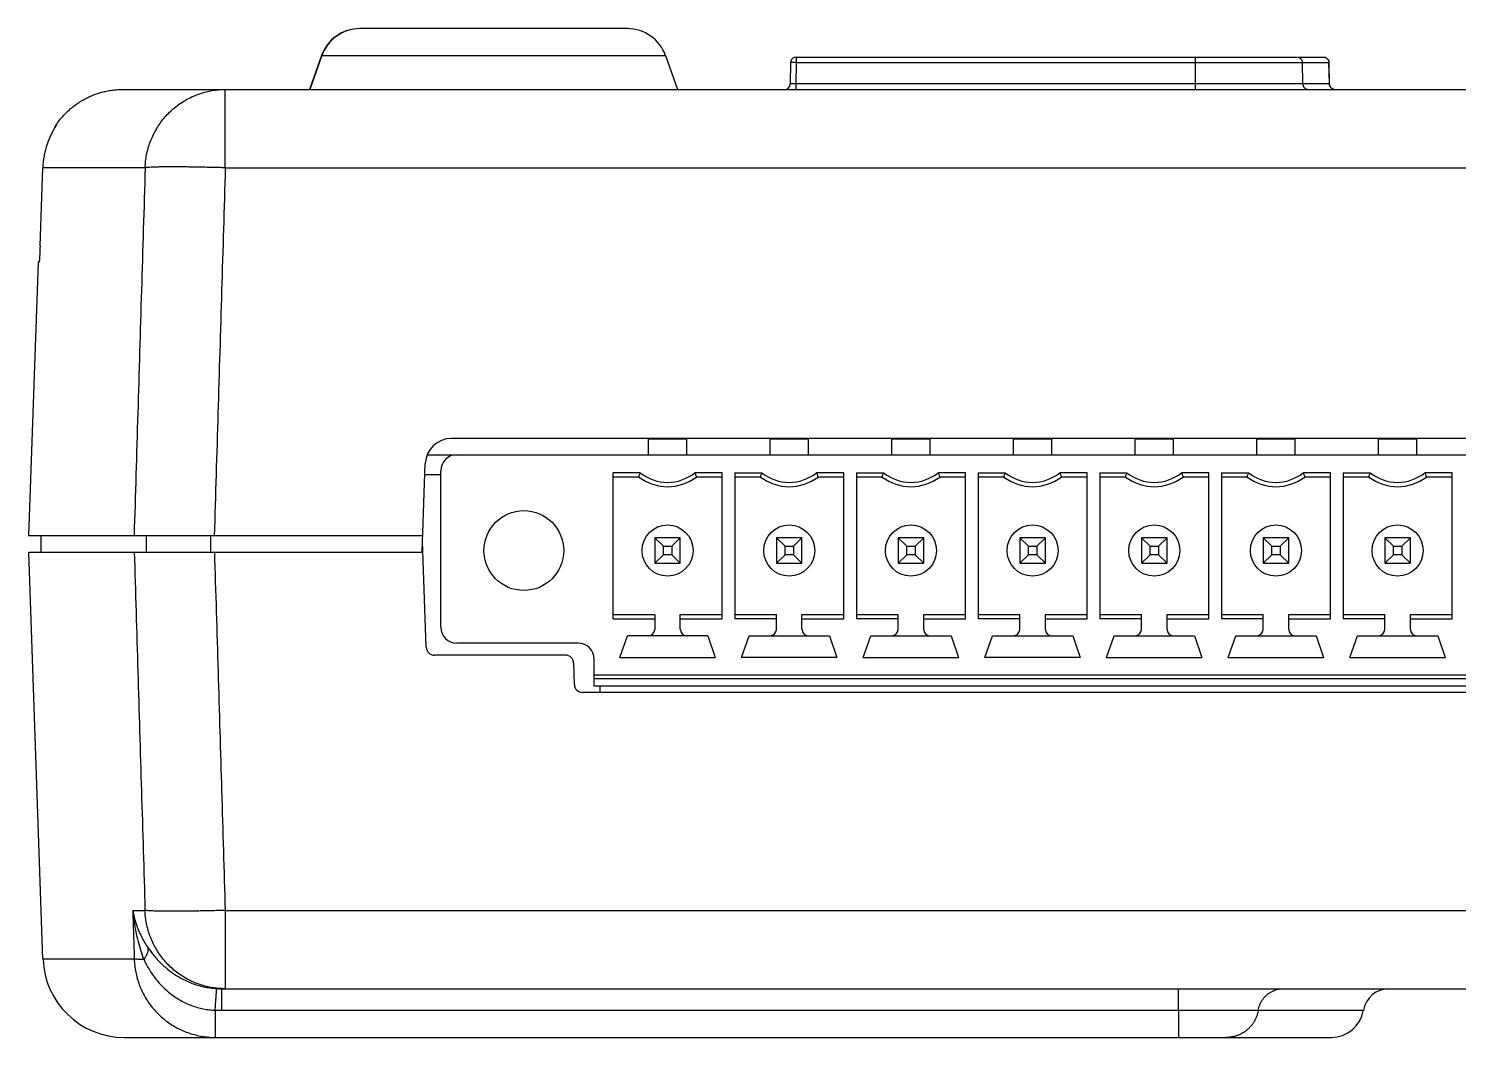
# Model space of a CAD drawing. Header units: inches. Extents: x 0 to 34, y 0 to 22.
# Drawn here: x 14.087 to 15.85, y 16.851 to 18.094 of the extents above; entities that cross this region are included whole.
import ezdxf

# ---------------------------------------------------------------- set-up
doc = ezdxf.new("R2010")
doc.units = ezdxf.units.IN
doc.header["$LTSCALE"] = 1.87
doc.header["$MEASUREMENT"] = 0
doc.layers.get('0').update_dxf_attribs({"linetype": 'CONTINUOUS'})

msp = doc.modelspace()

# ---------------------------------------------------------------- linework, layer by layer
at = {"color": 7, "linetype": 'CONTINUOUS'}
for p, q in [((14.8256, 18.0935), (14.4956, 18.0935)), ((14.4485, 18.0603), (14.4336, 18.0185)), ((14.449, 18.0603), (14.434, 18.0185)), ((14.4485, 18.0603), (14.8727, 18.0603)), ((14.8727, 18.0603), (14.8876, 18.0185)), ((15.0268, 18.0516), (15.0264, 18.0254)), ((15.0338, 18.0516), (15.0334, 18.0254)), ((15.0338, 18.0585), (15.0338, 18.0516)), ((15.0338, 18.0585), (15.6836, 18.0585)), ((15.0338, 18.0516), (15.6905, 18.0516)), ((15.5262, 18.0185), (15.5262, 18.0585)), ((15.6582, 18.0254), (15.6578, 18.0516)), ((15.6905, 18.0516), (15.691, 18.0254)), ((15.6911, 18.0254), (15.6906, 18.0517)), ((14.2035, 18.0185), (20.7291, 18.0185)), ((14.3299, 17.922), (14.3299, 18.0185)), ((15.0334, 18.0254), (15.0334, 18.0185)), ((15.691, 18.0254), (15.0334, 18.0254)), ((14.1213, 17.9741), (14.1208, 17.9741)), ((14.1213, 17.9741), (14.1212, 17.9739)), ((14.1015, 17.8259), (14.1049, 17.922)), ((14.2311, 17.922), (14.1049, 17.922)), ((14.3299, 17.922), (20.4989, 17.922)), ((14.0992, 17.8058), (14.0874, 17.4685)), ((14.1005, 17.8059), (14.0992, 17.8058)), ((20.2163, 17.5885), (14.6085, 17.5885)), ((14.8515, 17.5685), (14.8515, 17.5882)), ((14.8515, 17.5882), (14.8988, 17.5882)), ((14.8594, 17.5885), (14.8594, 17.5882)), ((14.8909, 17.5885), (14.8909, 17.5882)), ((14.8988, 17.5685), (14.8988, 17.5882)), ((15.0015, 17.5685), (15.0015, 17.5882)), ((15.0015, 17.5882), (15.0488, 17.5882)), ((15.0094, 17.5885), (15.0094, 17.5882)), ((15.0409, 17.5885), (15.0409, 17.5882)), ((15.0488, 17.5685), (15.0488, 17.5882)), ((15.1515, 17.5685), (15.1515, 17.5882)), ((15.1515, 17.5882), (15.1988, 17.5882)), ((15.1594, 17.5885), (15.1594, 17.5882)), ((15.1909, 17.5885), (15.1909, 17.5882)), ((15.1988, 17.5685), (15.1988, 17.5882)), ((15.3015, 17.5685), (15.3015, 17.5882)), ((15.3015, 17.5882), (15.3488, 17.5882)), ((15.3094, 17.5885), (15.3094, 17.5882)), ((15.3409, 17.5885), (15.3409, 17.5882)), ((15.3488, 17.5685), (15.3488, 17.5882)), ((15.4515, 17.5685), (15.4515, 17.5882)), ((15.4515, 17.5882), (15.4988, 17.5882)), ((15.4594, 17.5885), (15.4594, 17.5882)), ((15.4909, 17.5885), (15.4909, 17.5882)), ((15.4988, 17.5685), (15.4988, 17.5882)), ((15.6015, 17.5685), (15.6015, 17.5882)), ((15.6015, 17.5882), (15.6488, 17.5882)), ((15.6094, 17.5885), (15.6094, 17.5882)), ((15.6409, 17.5885), (15.6409, 17.5882)), ((15.6488, 17.5685), (15.6488, 17.5882)), ((15.7515, 17.5685), (15.7515, 17.5882)), ((15.7515, 17.5882), (15.7988, 17.5882)), ((15.7594, 17.5885), (15.7594, 17.5882)), ((15.7909, 17.5885), (15.7909, 17.5882)), ((15.7988, 17.5685), (15.7988, 17.5882)), ((14.5727, 17.4485), (14.5765, 17.5576)), ((14.5789, 17.5685), (17.385, 17.5685)), ((14.576, 17.544), (14.5956, 17.544)), ((14.5956, 17.3559), (14.5956, 17.5488)), ((14.808, 17.3664), (14.808, 17.5462)), ((14.8415, 17.5462), (14.808, 17.5462)), ((14.8397, 17.541), (14.808, 17.541)), ((14.9423, 17.5462), (14.9088, 17.5462)), ((14.9423, 17.541), (14.9106, 17.541)), ((14.9423, 17.3664), (14.9423, 17.5462)), ((14.958, 17.5462), (14.958, 17.3664)), ((14.958, 17.5462), (14.9915, 17.5462)), ((14.9897, 17.541), (14.958, 17.541)), ((15.0923, 17.5462), (15.0588, 17.5462)), ((15.0923, 17.541), (15.0606, 17.541)), ((15.0923, 17.3664), (15.0923, 17.5462)), ((15.108, 17.5462), (15.108, 17.3664)), ((15.108, 17.5462), (15.1415, 17.5462)), ((15.1397, 17.541), (15.108, 17.541)), ((15.2423, 17.5462), (15.2088, 17.5462)), ((15.2423, 17.541), (15.2106, 17.541)), ((15.2423, 17.3664), (15.2423, 17.5462)), ((15.258, 17.5462), (15.258, 17.3664)), ((15.258, 17.5462), (15.2915, 17.5462)), ((15.2897, 17.541), (15.258, 17.541)), ((15.3923, 17.5462), (15.3588, 17.5462)), ((15.3923, 17.541), (15.3606, 17.541)), ((15.3923, 17.3664), (15.3923, 17.5462)), ((15.408, 17.5462), (15.408, 17.3664)), ((15.408, 17.5462), (15.4415, 17.5462)), ((15.4397, 17.541), (15.408, 17.541)), ((15.5423, 17.5462), (15.5088, 17.5462)), ((15.5423, 17.541), (15.5106, 17.541)), ((15.5423, 17.3664), (15.5423, 17.5462)), ((15.558, 17.5462), (15.558, 17.3664)), ((15.558, 17.5462), (15.5915, 17.5462)), ((15.5897, 17.541), (15.558, 17.541)), ((15.6923, 17.5462), (15.6588, 17.5462)), ((15.6923, 17.541), (15.6606, 17.541)), ((15.6923, 17.3664), (15.6923, 17.5462)), ((15.708, 17.5462), (15.708, 17.3664)), ((15.708, 17.5462), (15.7415, 17.5462)), ((15.7397, 17.541), (15.708, 17.541)), ((15.8423, 17.5462), (15.8088, 17.5462)), ((15.8423, 17.541), (15.8106, 17.541)), ((15.8423, 17.3664), (15.8423, 17.5462)), ((14.5734, 17.4685), (14.0874, 17.4685)), ((14.1024, 17.4685), (14.1024, 17.4485)), ((14.2329, 17.4485), (14.2329, 17.4685)), ((14.312, 17.4485), (14.312, 17.4685)), ((14.5777, 17.3312), (14.5732, 17.4616)), ((14.8594, 17.4662), (14.8594, 17.4347)), ((14.8594, 17.4662), (14.87, 17.4556)), ((14.8909, 17.4662), (14.8594, 17.4662)), ((14.87, 17.4452), (14.87, 17.4556)), ((14.87, 17.4556), (14.8804, 17.4556)), ((14.8909, 17.4662), (14.8804, 17.4556)), ((14.8804, 17.4556), (14.8804, 17.4452)), ((14.8909, 17.4347), (14.8909, 17.4662)), ((15.0094, 17.4662), (15.0094, 17.4347)), ((15.0094, 17.4662), (15.02, 17.4556)), ((15.0409, 17.4662), (15.0094, 17.4662)), ((15.02, 17.4452), (15.02, 17.4556)), ((15.02, 17.4556), (15.0304, 17.4556)), ((15.0409, 17.4662), (15.0304, 17.4556)), ((15.0304, 17.4556), (15.0304, 17.4452)), ((15.0409, 17.4347), (15.0409, 17.4662)), ((15.1594, 17.4662), (15.1594, 17.4347)), ((15.1594, 17.4662), (15.17, 17.4556)), ((15.1909, 17.4662), (15.1594, 17.4662)), ((15.17, 17.4452), (15.17, 17.4556)), ((15.17, 17.4556), (15.1804, 17.4556)), ((15.1909, 17.4662), (15.1804, 17.4556)), ((15.1804, 17.4556), (15.1804, 17.4452)), ((15.1909, 17.4347), (15.1909, 17.4662)), ((15.3094, 17.4662), (15.3094, 17.4347)), ((15.3094, 17.4662), (15.32, 17.4556)), ((15.3409, 17.4662), (15.3094, 17.4662)), ((15.32, 17.4452), (15.32, 17.4556)), ((15.32, 17.4556), (15.3304, 17.4556)), ((15.3409, 17.4662), (15.3304, 17.4556)), ((15.3304, 17.4556), (15.3304, 17.4452)), ((15.3409, 17.4347), (15.3409, 17.4662)), ((15.4594, 17.4662), (15.4594, 17.4347)), ((15.4594, 17.4662), (15.47, 17.4556)), ((15.4909, 17.4662), (15.4594, 17.4662)), ((15.47, 17.4452), (15.47, 17.4556)), ((15.47, 17.4556), (15.4804, 17.4556)), ((15.4909, 17.4662), (15.4804, 17.4556)), ((15.4804, 17.4556), (15.4804, 17.4452)), ((15.4909, 17.4347), (15.4909, 17.4662)), ((15.6094, 17.4662), (15.6094, 17.4347)), ((15.6094, 17.4662), (15.62, 17.4556)), ((15.6409, 17.4662), (15.6094, 17.4662)), ((15.62, 17.4452), (15.62, 17.4556)), ((15.62, 17.4556), (15.6304, 17.4556)), ((15.6409, 17.4662), (15.6304, 17.4556)), ((15.6304, 17.4556), (15.6304, 17.4452)), ((15.6409, 17.4347), (15.6409, 17.4662)), ((15.7594, 17.4662), (15.7594, 17.4347)), ((15.7594, 17.4662), (15.77, 17.4556)), ((15.7909, 17.4662), (15.7594, 17.4662)), ((15.77, 17.4452), (15.77, 17.4556)), ((15.77, 17.4556), (15.7804, 17.4556)), ((15.7909, 17.4662), (15.7804, 17.4556)), ((15.7804, 17.4556), (15.7804, 17.4452)), ((15.7909, 17.4347), (15.7909, 17.4662)), ((14.1051, 16.947), (14.0876, 17.4485)), ((14.0876, 17.4485), (14.5736, 17.4485)), ((14.87, 17.4452), (14.8594, 17.4347)), ((14.8594, 17.4347), (14.8909, 17.4347)), ((14.8804, 17.4452), (14.87, 17.4452)), ((14.8804, 17.4452), (14.8909, 17.4347)), ((15.02, 17.4452), (15.0094, 17.4347)), ((15.0094, 17.4347), (15.0409, 17.4347)), ((15.0304, 17.4452), (15.02, 17.4452)), ((15.0304, 17.4452), (15.0409, 17.4347)), ((15.17, 17.4452), (15.1594, 17.4347)), ((15.1594, 17.4347), (15.1909, 17.4347)), ((15.1804, 17.4452), (15.17, 17.4452)), ((15.1804, 17.4452), (15.1909, 17.4347)), ((15.32, 17.4452), (15.3094, 17.4347)), ((15.3094, 17.4347), (15.3409, 17.4347)), ((15.3304, 17.4452), (15.32, 17.4452)), ((15.3304, 17.4452), (15.3409, 17.4347)), ((15.47, 17.4452), (15.4594, 17.4347)), ((15.4594, 17.4347), (15.4909, 17.4347)), ((15.4804, 17.4452), (15.47, 17.4452)), ((15.4804, 17.4452), (15.4909, 17.4347)), ((15.62, 17.4452), (15.6094, 17.4347)), ((15.6094, 17.4347), (15.6409, 17.4347)), ((15.6304, 17.4452), (15.62, 17.4452)), ((15.6304, 17.4452), (15.6409, 17.4347)), ((15.77, 17.4452), (15.7594, 17.4347)), ((15.7594, 17.4347), (15.7909, 17.4347)), ((15.7804, 17.4452), (15.77, 17.4452)), ((15.7804, 17.4452), (15.7909, 17.4347)), ((14.808, 17.3717), (14.8594, 17.3717)), ((14.808, 17.3664), (14.8594, 17.3664)), ((14.8594, 17.3717), (14.8594, 17.3532)), ((14.8909, 17.3532), (14.8909, 17.3717)), ((14.8909, 17.3717), (14.9423, 17.3717)), ((14.8909, 17.3664), (14.9423, 17.3664)), ((14.958, 17.3717), (15.0094, 17.3717)), ((15.0094, 17.3664), (14.958, 17.3664)), ((15.0094, 17.3532), (15.0094, 17.3717)), ((15.0409, 17.3532), (15.0409, 17.3717)), ((15.0409, 17.3717), (15.0923, 17.3717)), ((15.0409, 17.3664), (15.0923, 17.3664)), ((15.108, 17.3717), (15.1594, 17.3717)), ((15.1594, 17.3664), (15.108, 17.3664)), ((15.1594, 17.3532), (15.1594, 17.3717)), ((15.1909, 17.3532), (15.1909, 17.3717)), ((15.1909, 17.3717), (15.2423, 17.3717)), ((15.1909, 17.3664), (15.2423, 17.3664)), ((15.258, 17.3717), (15.3094, 17.3717)), ((15.3094, 17.3664), (15.258, 17.3664)), ((15.3094, 17.3532), (15.3094, 17.3717)), ((15.3409, 17.3532), (15.3409, 17.3717)), ((15.3409, 17.3717), (15.3923, 17.3717)), ((15.3409, 17.3664), (15.3923, 17.3664)), ((15.408, 17.3717), (15.4594, 17.3717)), ((15.4594, 17.3664), (15.408, 17.3664)), ((15.4594, 17.3532), (15.4594, 17.3717)), ((15.4909, 17.3532), (15.4909, 17.3717)), ((15.4909, 17.3717), (15.5423, 17.3717)), ((15.4909, 17.3664), (15.5423, 17.3664)), ((15.558, 17.3717), (15.6094, 17.3717)), ((15.6094, 17.3664), (15.558, 17.3664)), ((15.6094, 17.3532), (15.6094, 17.3717)), ((15.6409, 17.3532), (15.6409, 17.3717)), ((15.6409, 17.3717), (15.6923, 17.3717)), ((15.6409, 17.3664), (15.6923, 17.3664)), ((15.708, 17.3717), (15.7594, 17.3717)), ((15.7594, 17.3664), (15.708, 17.3664)), ((15.7594, 17.3532), (15.7594, 17.3717)), ((15.7909, 17.3532), (15.7909, 17.3717)), ((15.7909, 17.3717), (15.8423, 17.3717)), ((15.7909, 17.3664), (15.8423, 17.3664)), ((14.7649, 17.3362), (14.6153, 17.3362)), ((14.8165, 17.3185), (14.8257, 17.3453)), ((14.9246, 17.3453), (14.8257, 17.3453)), ((14.9246, 17.3453), (14.9338, 17.3185)), ((14.9665, 17.3185), (14.9757, 17.3453)), ((14.9757, 17.3453), (15.0746, 17.3453)), ((15.0746, 17.3453), (15.0838, 17.3185)), ((15.1165, 17.3185), (15.1257, 17.3453)), ((15.1257, 17.3453), (15.2246, 17.3453)), ((15.2246, 17.3453), (15.2338, 17.3185)), ((15.2665, 17.3185), (15.2757, 17.3453)), ((15.2757, 17.3453), (15.3746, 17.3453)), ((15.3746, 17.3453), (15.3838, 17.3185)), ((15.4165, 17.3185), (15.4257, 17.3453)), ((15.4257, 17.3453), (15.5246, 17.3453)), ((15.5246, 17.3453), (15.5338, 17.3185)), ((15.5665, 17.3185), (15.5757, 17.3453)), ((15.5757, 17.3453), (15.6746, 17.3453)), ((15.6746, 17.3453), (15.6838, 17.3185)), ((15.7165, 17.3185), (15.7257, 17.3453)), ((15.7257, 17.3453), (15.8246, 17.3453)), ((15.8246, 17.3453), (15.8338, 17.3185)), ((14.7494, 17.3215), (14.5877, 17.3215)), ((14.7603, 17.2852), (14.7594, 17.3119)), ((14.7846, 17.2831), (14.7846, 17.3166)), ((14.8165, 17.3185), (14.9338, 17.3185)), ((15.0838, 17.3185), (14.9665, 17.3185)), ((15.1165, 17.3185), (15.2338, 17.3185)), ((15.3838, 17.3185), (15.2665, 17.3185)), ((15.4165, 17.3185), (15.5338, 17.3185)), ((15.5665, 17.3185), (15.6838, 17.3185)), ((15.7165, 17.3185), (15.8338, 17.3185)), ((17.2157, 17.2969), (14.7846, 17.2969)), ((14.7846, 17.2929), (17.2157, 17.2929)), ((17.2259, 17.2755), (14.7703, 17.2755)), ((17.2157, 17.2831), (14.7846, 17.2831)), ((14.7922, 17.2755), (14.792, 17.2831)), ((14.2158, 17.007), (14.2309, 17.007)), ((14.3298, 17.007), (14.3298, 16.9105)), ((14.3298, 17.007), (20.4954, 17.007)), ((14.2177, 16.947), (14.1051, 16.947)), ((14.3255, 16.8839), (14.3255, 16.9105)), ((14.3255, 16.9105), (20.4997, 16.9105)), ((14.3175, 16.884), (14.3175, 16.8505)), ((14.3255, 16.8839), (15.5052, 16.8839)), ((15.5052, 16.8839), (15.5052, 16.8505)), ((15.6033, 16.8839), (15.7329, 16.8839)), ((14.2051, 16.8505), (15.6935, 16.8505))]:
    msp.add_line(p, q, dxfattribs=at)
for points in [[(15.6971, 18.0186), (15.6968, 18.0187), (15.6964, 18.0187), (15.696, 18.0189), (15.6956, 18.019), (15.6951, 18.0192), (15.6947, 18.0194), (15.6943, 18.0197), (15.6938, 18.02), (15.6934, 18.0204), (15.6929, 18.0209), (15.6925, 18.0214), (15.6921, 18.022), (15.6917, 18.0228), (15.6914, 18.0237), (15.6912, 18.0247), (15.6911, 18.0254)], [(15.6969, 18.0186), (15.6965, 18.0187), (15.6961, 18.0188), (15.6957, 18.019), (15.6953, 18.0191), (15.6949, 18.0193), (15.6945, 18.0196), (15.6941, 18.0198), (15.6936, 18.0202), (15.6932, 18.0206), (15.6928, 18.021), (15.6924, 18.0216), (15.692, 18.0222), (15.6917, 18.0229), (15.6914, 18.0237), (15.6912, 18.0247)]]:
    msp.add_lwpolyline(points, dxfattribs=at)
for centre, radius in [((14.698, 17.4504), 0.0492), ((14.8752, 17.4504), 0.0315), ((15.0252, 17.4504), 0.0315), ((15.1752, 17.4504), 0.0315), ((15.3252, 17.4504), 0.0315), ((15.4752, 17.4504), 0.0315), ((15.6252, 17.4504), 0.0315), ((15.7752, 17.4504), 0.0315)]:
    msp.add_circle(centre, radius, dxfattribs=at)
for centre, radius, start, end in [((14.4956, 18.0435), 0.05, 90, 160.3462), ((14.4961, 18.0435), 0.05, 90, 160.3462), ((14.8256, 18.0435), 0.05, 19.6538, 90), ((15.0338, 18.0515), 0.007, 90, 179), ((15.0194, 18.0255), 0.007, 270, 359), ((14.6085, 17.5565), 0.032, 90, 178), ((14.6153, 17.5488), 0.0197, 90, 180), ((14.8752, 17.5882), 0.0591, 233.1301, 306.8699), ((14.8752, 17.5882), 0.0538, 231.2958, 308.7042), ((15.0252, 17.5882), 0.0591, 233.1301, 306.8699), ((15.0252, 17.5882), 0.0538, 231.2958, 308.7042), ((15.1752, 17.5882), 0.0591, 233.1301, 306.8699), ((15.1752, 17.5882), 0.0538, 231.2958, 308.7042), ((15.3252, 17.5882), 0.0591, 233.1301, 306.8699), ((15.3252, 17.5882), 0.0538, 231.2958, 308.7042), ((15.4752, 17.5882), 0.0591, 233.1301, 306.8699), ((15.4752, 17.5882), 0.0538, 231.2958, 308.7042), ((15.6252, 17.5882), 0.0591, 233.1301, 306.8699), ((15.6252, 17.5882), 0.0538, 231.2958, 308.7042), ((15.7752, 17.5882), 0.0591, 233.1301, 306.8699), ((15.7752, 17.5882), 0.0538, 231.2958, 308.7042), ((14.6153, 17.3559), 0.0197, 180, 270), ((14.8515, 17.3532), 0.00787, 270, 360), ((14.8988, 17.3532), 0.00787, 180, 270), ((15.0015, 17.3532), 0.00787, 270, 360), ((15.0488, 17.3532), 0.00787, 180, 270), ((15.1515, 17.3532), 0.00787, 270, 360), ((15.1988, 17.3532), 0.00787, 180, 270), ((15.3015, 17.3532), 0.00787, 270, 360), ((15.3488, 17.3532), 0.00787, 180, 270), ((15.4515, 17.3532), 0.00787, 270, 360), ((15.4988, 17.3532), 0.00787, 180, 270), ((15.6015, 17.3532), 0.00787, 270, 360), ((15.6488, 17.3532), 0.00787, 180, 270), ((15.7515, 17.3532), 0.00787, 270, 360), ((15.7988, 17.3532), 0.00787, 180, 270), ((14.5877, 17.3315), 0.01, 182, 270), ((14.7649, 17.3166), 0.0197, 0, 90), ((14.7494, 17.3115), 0.01, 2, 90), ((14.7703, 17.2855), 0.01, 182, 270), ((14.2051, 16.9505), 0.1, 182, 270), ((15.7645, 16.8785), 0.032, 90, 170.4059), ((15.6935, 16.8905), 0.04, 270, 350.4059)]:
    msp.add_arc(centre, radius, start, end, dxfattribs=at)
for points, knots in [([(15.0338, 18.0516), (15.0335, 18.0516), (15.0328, 18.0517), (15.0317, 18.0517), (15.0307, 18.0517), (15.0298, 18.0517), (15.029, 18.0517), (15.0282, 18.0517), (15.0277, 18.0517), (15.0272, 18.0517), (15.027, 18.0516), (15.0268, 18.0517), (15.0268, 18.0516)], [0, 0, 0, 0, 0.152935, 0.301398, 0.443768, 0.577372, 0.698627, 0.803551, 0.888404, 0.950276, 0.987506, 1, 1, 1, 1]), ([(15.6509, 18.0585), (15.6513, 18.0585), (15.652, 18.0585), (15.653, 18.0582), (15.654, 18.0578), (15.6549, 18.0572), (15.6558, 18.0565), (15.6565, 18.0557), (15.657, 18.0548), (15.6574, 18.0538), (15.6577, 18.0527), (15.6578, 18.052), (15.6578, 18.0516)], [0, 0, 0, 0, 0.098936, 0.197976, 0.297213, 0.396722, 0.496551, 0.596715, 0.6972, 0.79796, 0.898924, 1, 1, 1, 1]), ([(15.6836, 18.0585), (15.684, 18.0585), (15.6847, 18.0585), (15.6857, 18.0582), (15.6868, 18.0578), (15.6877, 18.0572), (15.6885, 18.0565), (15.6893, 18.0557), (15.6898, 18.0548), (15.6903, 18.0537), (15.6905, 18.053), (15.6905, 18.0526)], [0, 0, 0, 0, 0.109275, 0.218711, 0.328489, 0.438812, 0.549787, 0.661434, 0.77377, 0.886645, 1, 1, 1, 1]), ([(15.6836, 18.0585), (15.684, 18.0585), (15.6847, 18.0585), (15.6857, 18.0582), (15.6867, 18.0578), (15.6876, 18.0572), (15.6885, 18.0565), (15.6892, 18.0557), (15.6897, 18.0548), (15.6901, 18.0538), (15.6903, 18.0531), (15.6904, 18.0527)], [0, 0, 0, 0, 0.110269, 0.22063, 0.331168, 0.441947, 0.553011, 0.664375, 0.776026, 0.887922, 1, 1, 1, 1]), ([(14.121, 17.9743), (14.1224, 17.9765), (14.1256, 17.9809), (14.1307, 17.9869), (14.1362, 17.9924), (14.142, 17.9973), (14.148, 18.0017), (14.154, 18.0054), (14.1602, 18.0087), (14.1663, 18.0114), (14.1726, 18.0137), (14.1788, 18.0155), (14.185, 18.0169), (14.1912, 18.0178), (14.1973, 18.0184), (14.2015, 18.0185), (14.2035, 18.0185)], [0, 0, 0, 0, 0.081778, 0.164134, 0.24397, 0.321598, 0.396915, 0.469979, 0.541109, 0.610301, 0.677875, 0.744172, 0.8092, 0.873324, 0.936913, 1, 1, 1, 1]), ([(14.2311, 17.922), (14.2312, 17.9247), (14.2316, 17.9301), (14.2328, 17.9381), (14.2347, 17.9459), (14.2372, 17.9536), (14.2403, 17.9611), (14.244, 17.9682), (14.2482, 17.9751), (14.253, 17.9816), (14.2583, 17.9877), (14.2641, 17.9933), (14.2703, 17.9984), (14.2769, 18.003), (14.2838, 18.0071), (14.291, 18.0106), (14.2985, 18.0134), (14.3062, 18.0157), (14.314, 18.0173), (14.322, 18.0183), (14.3273, 18.0185), (14.3299, 18.0185)], [0, 0, 0, 0, 0.052879, 0.105766, 0.15865, 0.211519, 0.264365, 0.317179, 0.369956, 0.42269, 0.475378, 0.52802, 0.580617, 0.63317, 0.685682, 0.738154, 0.790588, 0.842986, 0.895353, 0.94769, 1, 1, 1, 1]), ([(15.0334, 18.0254), (15.033, 18.0254), (15.0323, 18.0254), (15.0312, 18.0254), (15.0302, 18.0254), (15.0293, 18.0253), (15.0285, 18.0253), (15.0277, 18.0253), (15.0272, 18.0254), (15.0267, 18.0253), (15.0265, 18.0254), (15.0264, 18.0254), (15.0264, 18.0254)], [0, 0, 0, 0, 0.156255, 0.308789, 0.453769, 0.587584, 0.706889, 0.808776, 0.890751, 0.950802, 0.987471, 1, 1, 1, 1]), ([(15.6582, 18.0254), (15.6582, 18.025), (15.6583, 18.0243), (15.6586, 18.0233), (15.659, 18.0223), (15.6596, 18.0213), (15.6603, 18.0205), (15.6611, 18.0198), (15.662, 18.0192), (15.663, 18.0188), (15.664, 18.0186), (15.6647, 18.0185), (15.6651, 18.0185)], [0, 0, 0, 0, 0.101076, 0.20204, 0.3028, 0.403285, 0.503449, 0.603278, 0.702787, 0.802024, 0.901064, 1, 1, 1, 1]), ([(15.691, 18.0254), (15.691, 18.025), (15.6911, 18.0243), (15.6914, 18.0233), (15.6918, 18.0223), (15.6924, 18.0213), (15.6931, 18.0205), (15.6939, 18.0198), (15.6948, 18.0192), (15.6958, 18.0188), (15.6968, 18.0186), (15.6975, 18.0185), (15.6979, 18.0185)], [0, 0, 0, 0, 0.100863, 0.201636, 0.302246, 0.402635, 0.502766, 0.602628, 0.702234, 0.801622, 0.900853, 1, 1, 1, 1]), ([(14.1212, 17.9738), (14.1208, 17.9733), (14.1201, 17.9722), (14.1191, 17.9704), (14.118, 17.9685), (14.1169, 17.9665), (14.1158, 17.9643), (14.1147, 17.9621), (14.1136, 17.9598), (14.1126, 17.9574), (14.1116, 17.955), (14.1107, 17.9525), (14.1098, 17.9499), (14.1093, 17.9481), (14.109, 17.9473)], [0, 0, 0, 0, 0.064369, 0.137739, 0.212697, 0.290563, 0.372119, 0.456928, 0.544064, 0.632606, 0.721854, 0.812255, 0.904668, 1, 1, 1, 1]), ([(14.1195, 17.9711), (14.1195, 17.9711), (14.1196, 17.9715), (14.1198, 17.9722), (14.1201, 17.9728), (14.1203, 17.9731)], [0, 0, 0, 0, 0.071869, 0.526329, 1, 1, 1, 1]), ([(14.109, 17.9473), (14.1084, 17.9452), (14.1073, 17.9411), (14.1061, 17.9348), (14.1052, 17.9284), (14.1049, 17.9241), (14.1049, 17.922)], [0, 0, 0, 0, 0.249997, 0.499995, 0.749998, 1, 1, 1, 1]), ([(14.2311, 17.922), (14.2296, 17.8717), (14.2265, 17.7709), (14.222, 17.6198), (14.219, 17.5189), (14.2174, 17.4685)], [0, 0, 0, 0, 0.333094, 0.666427, 1, 1, 1, 1]), ([(14.3299, 17.922), (14.3272, 17.9221), (14.3218, 17.9223), (14.3136, 17.9225), (14.3057, 17.9226), (14.2979, 17.9228), (14.2903, 17.9229), (14.2829, 17.923), (14.2759, 17.9231), (14.2691, 17.9231), (14.2628, 17.9231), (14.2571, 17.9231), (14.252, 17.9231), (14.2475, 17.923), (14.2435, 17.9229), (14.24, 17.9228), (14.2371, 17.9226), (14.2346, 17.9224), (14.2326, 17.9223), (14.2315, 17.9221), (14.2311, 17.922)], [0, 0, 0, 0, 0.083199, 0.165285, 0.24594, 0.324856, 0.401721, 0.476212, 0.547984, 0.616453, 0.680375, 0.738609, 0.790379, 0.835866, 0.875806, 0.910755, 0.940976, 0.966144, 0.985873, 1, 1, 1, 1]), ([(14.3299, 17.922), (14.3284, 17.8717), (14.3254, 17.7709), (14.3208, 17.6197), (14.3178, 17.5189), (14.3163, 17.4685)], [0, 0, 0, 0, 0.333138, 0.666472, 1, 1, 1, 1]), ([(14.1015, 17.8259), (14.1015, 17.8251), (14.1014, 17.8235), (14.1013, 17.8211), (14.1012, 17.8188), (14.1011, 17.8166), (14.1011, 17.8146), (14.101, 17.8127), (14.1009, 17.811), (14.1008, 17.8095), (14.1007, 17.8082), (14.1006, 17.8073), (14.1006, 17.8065), (14.1005, 17.8062), (14.1005, 17.8059), (14.1005, 17.8059)], [0, 0, 0, 0, 0.120345, 0.23945, 0.354697, 0.464422, 0.567965, 0.663073, 0.748055, 0.822583, 0.885145, 0.934521, 0.970498, 0.992434, 1, 1, 1, 1]), ([(14.8397, 17.541), (14.8399, 17.5416), (14.8403, 17.5427), (14.8409, 17.5445), (14.8413, 17.5457), (14.8415, 17.5462)], [0, 0, 0, 0, 0.337932, 0.671272, 1, 1, 1, 1]), ([(14.9088, 17.5462), (14.909, 17.5457), (14.9094, 17.5445), (14.91, 17.5427), (14.9104, 17.5416), (14.9106, 17.541)], [0, 0, 0, 0, 0.32861, 0.66195, 1, 1, 1, 1]), ([(14.9897, 17.541), (14.9899, 17.5416), (14.9903, 17.5427), (14.9909, 17.5445), (14.9913, 17.5457), (14.9915, 17.5462)], [0, 0, 0, 0, 0.337932, 0.671272, 1, 1, 1, 1]), ([(15.0588, 17.5462), (15.059, 17.5457), (15.0594, 17.5445), (15.06, 17.5427), (15.0604, 17.5416), (15.0606, 17.541)], [0, 0, 0, 0, 0.32861, 0.66195, 1, 1, 1, 1]), ([(15.1397, 17.541), (15.1399, 17.5416), (15.1403, 17.5427), (15.1409, 17.5445), (15.1413, 17.5457), (15.1415, 17.5462)], [0, 0, 0, 0, 0.337932, 0.671272, 1, 1, 1, 1]), ([(15.2088, 17.5462), (15.209, 17.5457), (15.2094, 17.5445), (15.21, 17.5427), (15.2104, 17.5416), (15.2106, 17.541)], [0, 0, 0, 0, 0.32861, 0.66195, 1, 1, 1, 1]), ([(15.2897, 17.541), (15.2899, 17.5416), (15.2903, 17.5427), (15.2909, 17.5445), (15.2913, 17.5457), (15.2915, 17.5462)], [0, 0, 0, 0, 0.337932, 0.671272, 1, 1, 1, 1]), ([(15.3588, 17.5462), (15.359, 17.5457), (15.3594, 17.5445), (15.36, 17.5427), (15.3604, 17.5416), (15.3606, 17.541)], [0, 0, 0, 0, 0.32861, 0.66195, 1, 1, 1, 1]), ([(15.4397, 17.541), (15.4399, 17.5416), (15.4403, 17.5427), (15.4409, 17.5445), (15.4413, 17.5457), (15.4415, 17.5462)], [0, 0, 0, 0, 0.337932, 0.671272, 1, 1, 1, 1]), ([(15.5088, 17.5462), (15.509, 17.5457), (15.5094, 17.5445), (15.51, 17.5427), (15.5104, 17.5416), (15.5106, 17.541)], [0, 0, 0, 0, 0.32861, 0.66195, 1, 1, 1, 1]), ([(15.5897, 17.541), (15.5899, 17.5416), (15.5903, 17.5427), (15.5909, 17.5445), (15.5913, 17.5457), (15.5915, 17.5462)], [0, 0, 0, 0, 0.337932, 0.671272, 1, 1, 1, 1]), ([(15.6588, 17.5462), (15.659, 17.5457), (15.6594, 17.5445), (15.66, 17.5427), (15.6604, 17.5416), (15.6606, 17.541)], [0, 0, 0, 0, 0.32861, 0.66195, 1, 1, 1, 1]), ([(15.7397, 17.541), (15.7399, 17.5416), (15.7403, 17.5427), (15.7409, 17.5445), (15.7413, 17.5457), (15.7415, 17.5462)], [0, 0, 0, 0, 0.337932, 0.671272, 1, 1, 1, 1]), ([(15.8088, 17.5462), (15.809, 17.5457), (15.8094, 17.5445), (15.81, 17.5427), (15.8104, 17.5416), (15.8106, 17.541)], [0, 0, 0, 0, 0.32861, 0.66195, 1, 1, 1, 1]), ([(14.2177, 17.4485), (14.2191, 17.3994), (14.2221, 17.3013), (14.2265, 17.1541), (14.2295, 17.056), (14.2309, 17.007)], [0, 0, 0, 0, 0.333618, 0.666951, 1, 1, 1, 1]), ([(14.3165, 17.4485), (14.318, 17.3994), (14.3209, 17.3013), (14.3254, 17.1541), (14.3283, 17.0561), (14.3298, 17.007)], [0, 0, 0, 0, 0.333548, 0.666889, 1, 1, 1, 1]), ([(14.2158, 17.007), (14.2162, 17.0026), (14.2172, 16.9939), (14.2194, 16.9811), (14.2223, 16.9689), (14.2256, 16.9574), (14.2281, 16.9501), (14.2294, 16.9466)], [0, 0, 0, 0, 0.213689, 0.423897, 0.626865, 0.819532, 1, 1, 1, 1]), ([(14.2158, 17.007), (14.2163, 17.0042), (14.2175, 16.9985), (14.2199, 16.9903), (14.2229, 16.9823), (14.2264, 16.9747), (14.2303, 16.9676), (14.2332, 16.9631), (14.2347, 16.961)], [0, 0, 0, 0, 0.172111, 0.344203, 0.514684, 0.681685, 0.843911, 1, 1, 1, 1]), ([(14.2158, 17.007), (14.216, 17.0004), (14.2164, 16.987), (14.217, 16.967), (14.2175, 16.9537), (14.2177, 16.947)], [0, 0, 0, 0, 0.333333, 0.666667, 1, 1, 1, 1]), ([(14.3298, 16.9105), (14.3272, 16.9105), (14.322, 16.9107), (14.3142, 16.9117), (14.3066, 16.9132), (14.2991, 16.9154), (14.2918, 16.9181), (14.2847, 16.9214), (14.2779, 16.9253), (14.2713, 16.9297), (14.265, 16.9348), (14.2591, 16.9404), (14.2536, 16.9466), (14.2486, 16.9531), (14.2442, 16.9601), (14.2404, 16.9674), (14.2372, 16.9749), (14.2347, 16.9827), (14.2327, 16.9907), (14.2314, 16.9988), (14.231, 17.0043), (14.2309, 17.007)], [0, 0, 0, 0, 0.051019, 0.102162, 0.153325, 0.204345, 0.255149, 0.306043, 0.357377, 0.409464, 0.462425, 0.516009, 0.569904, 0.623799, 0.677551, 0.73121, 0.78483, 0.838466, 0.892171, 0.945998, 1, 1, 1, 1]), ([(14.3298, 17.007), (14.3272, 17.007), (14.322, 17.0068), (14.3142, 17.0066), (14.3065, 17.0064), (14.299, 17.0063), (14.2916, 17.0061), (14.2844, 17.006), (14.2775, 17.006), (14.271, 17.0059), (14.2648, 17.0059), (14.259, 17.0059), (14.2537, 17.006), (14.2488, 17.006), (14.2445, 17.0061), (14.2406, 17.0063), (14.2374, 17.0064), (14.2347, 17.0066), (14.2326, 17.0068), (14.2314, 17.0069), (14.2309, 17.007)], [0, 0, 0, 0, 0.079171, 0.157792, 0.235582, 0.312168, 0.387081, 0.459778, 0.529659, 0.59613, 0.658791, 0.717314, 0.771362, 0.820606, 0.864729, 0.903448, 0.936512, 0.963718, 0.984909, 1, 1, 1, 1]), ([(14.2294, 16.9466), (14.23, 16.9472), (14.2309, 16.9486), (14.2322, 16.9506), (14.2333, 16.9525), (14.2341, 16.9544), (14.2347, 16.9562), (14.235, 16.9579), (14.235, 16.9595), (14.2348, 16.9605), (14.2347, 16.961)], [0, 0, 0, 0, 0.161077, 0.312155, 0.452664, 0.58225, 0.700941, 0.809252, 0.908322, 1, 1, 1, 1]), ([(14.2347, 16.961), (14.2358, 16.9594), (14.2381, 16.9562), (14.2419, 16.9513), (14.2461, 16.9464), (14.2508, 16.9415), (14.256, 16.9368), (14.2617, 16.9322), (14.2678, 16.9279), (14.2743, 16.9239), (14.2812, 16.9204), (14.2884, 16.9173), (14.2959, 16.9147), (14.3036, 16.9128), (14.3115, 16.9114), (14.3168, 16.9109), (14.3194, 16.9107)], [0, 0, 0, 0, 0.056351, 0.116624, 0.180363, 0.247109, 0.316429, 0.387826, 0.460934, 0.535567, 0.61152, 0.688529, 0.766237, 0.844211, 0.92219, 1, 1, 1, 1]), ([(14.2294, 16.9466), (14.2286, 16.9466), (14.2269, 16.9466), (14.2246, 16.9466), (14.2226, 16.9467), (14.2209, 16.9467), (14.2195, 16.9468), (14.2185, 16.9469), (14.2179, 16.947), (14.2177, 16.947)], [0, 0, 0, 0, 0.219445, 0.415923, 0.587595, 0.732951, 0.850732, 0.939963, 1, 1, 1, 1]), ([(14.2177, 16.947), (14.2177, 16.9443), (14.2181, 16.939), (14.2194, 16.931), (14.2213, 16.9231), (14.2238, 16.9154), (14.2269, 16.908), (14.2306, 16.9008), (14.2349, 16.8939), (14.2397, 16.8875), (14.2451, 16.8814), (14.2509, 16.8758), (14.2571, 16.8706), (14.2637, 16.866), (14.2707, 16.862), (14.278, 16.8585), (14.2856, 16.8556), (14.2934, 16.8534), (14.3013, 16.8517), (14.3094, 16.8507), (14.3148, 16.8505), (14.3175, 16.8505)], [0, 0, 0, 0, 0.052612, 0.105214, 0.15781, 0.210401, 0.26299, 0.315583, 0.368179, 0.420771, 0.473345, 0.525895, 0.578431, 0.630967, 0.683519, 0.736104, 0.78874, 0.841439, 0.894215, 0.947073, 1, 1, 1, 1]), ([(14.2294, 16.9466), (14.2304, 16.9446), (14.2324, 16.9405), (14.2359, 16.9344), (14.2399, 16.9281), (14.2446, 16.9219), (14.2497, 16.916), (14.2553, 16.9103), (14.2614, 16.9051), (14.2677, 16.9004), (14.2744, 16.8962), (14.2813, 16.8927), (14.2883, 16.8897), (14.2955, 16.8874), (14.3028, 16.8856), (14.3101, 16.8844), (14.315, 16.8841), (14.3175, 16.884)], [0, 0, 0, 0, 0.05753, 0.119893, 0.185798, 0.25416, 0.323907, 0.3941, 0.464198, 0.533794, 0.602664, 0.670659, 0.737742, 0.803968, 0.869552, 0.934807, 1, 1, 1, 1]), ([(14.3175, 16.884), (14.3176, 16.8851), (14.3177, 16.8873), (14.3179, 16.8905), (14.3181, 16.8937), (14.3183, 16.8966), (14.3185, 16.8993), (14.3187, 16.9018), (14.3188, 16.904), (14.319, 16.906), (14.3191, 16.9076), (14.3192, 16.9088), (14.3193, 16.9098), (14.3194, 16.9103), (14.3194, 16.9107), (14.3194, 16.9107)], [0, 0, 0, 0, 0.125427, 0.247135, 0.36374, 0.473892, 0.576314, 0.669822, 0.753338, 0.825895, 0.886657, 0.934921, 0.970132, 0.991893, 1, 1, 1, 1]), ([(14.3194, 16.9107), (14.3201, 16.9107), (14.3214, 16.9106), (14.3235, 16.9105), (14.3248, 16.9105), (14.3255, 16.9105)], [0, 0, 0, 0, 0.332992, 0.666304, 1, 1, 1, 1]), ([(15.5052, 16.8839), (15.5052, 16.885), (15.5052, 16.8872), (15.5052, 16.8904), (15.5052, 16.8936), (15.5052, 16.8965), (15.5052, 16.8992), (15.5052, 16.9017), (15.5052, 16.9039), (15.5052, 16.9059), (15.5052, 16.9075), (15.5052, 16.9087), (15.5052, 16.9097), (15.5052, 16.9102), (15.5052, 16.9105), (15.5052, 16.9105)], [0, 0, 0, 0, 0.12629, 0.248797, 0.366083, 0.476782, 0.579606, 0.673355, 0.756937, 0.829378, 0.889838, 0.937609, 0.972134, 0.993011, 1, 1, 1, 1]), ([(15.6033, 16.8839), (15.6035, 16.885), (15.604, 16.8872), (15.6051, 16.8905), (15.6065, 16.8936), (15.6083, 16.8966), (15.6104, 16.8993), (15.6127, 16.9019), (15.6153, 16.9041), (15.6182, 16.906), (15.6212, 16.9076), (15.6243, 16.9089), (15.6276, 16.9098), (15.631, 16.9104), (15.6333, 16.9105), (15.6344, 16.9105)], [0, 0, 0, 0, 0.077438, 0.154823, 0.232134, 0.309355, 0.386474, 0.463484, 0.540383, 0.617174, 0.693868, 0.770479, 0.847024, 0.923523, 1, 1, 1, 1]), ([(14.3175, 16.884), (14.3184, 16.884), (14.3202, 16.8839), (14.3228, 16.8839), (14.3246, 16.8839), (14.3255, 16.8839)], [0, 0, 0, 0, 0.333155, 0.66649, 1, 1, 1, 1]), ([(15.5052, 16.8839), (15.508, 16.8839), (15.5134, 16.8839), (15.5216, 16.8839), (15.5296, 16.8839), (15.5375, 16.8839), (15.5451, 16.8839), (15.5525, 16.8839), (15.5595, 16.8839), (15.5662, 16.8839), (15.5724, 16.8839), (15.5782, 16.8839), (15.5835, 16.8839), (15.5883, 16.8839), (15.5925, 16.8839), (15.5961, 16.8839), (15.599, 16.8839), (15.6014, 16.8839), (15.6027, 16.8839), (15.6033, 16.8839)], [0, 0, 0, 0, 0.08409, 0.167536, 0.249713, 0.330075, 0.408111, 0.483315, 0.555199, 0.623288, 0.68711, 0.746243, 0.800311, 0.848937, 0.89178, 0.928558, 0.958992, 0.982853, 1, 1, 1, 1]), ([(15.6033, 16.8839), (15.6031, 16.8825), (15.6025, 16.8799), (15.6013, 16.8761), (15.5997, 16.8724), (15.5977, 16.869), (15.5954, 16.8657), (15.5928, 16.8627), (15.5899, 16.8599), (15.5867, 16.8575), (15.5834, 16.8554), (15.5798, 16.8536), (15.5761, 16.8523), (15.5722, 16.8513), (15.5683, 16.8507), (15.5657, 16.8505), (15.5644, 16.8505)], [0, 0, 0, 0, 0.071921, 0.143793, 0.215601, 0.287332, 0.358976, 0.430526, 0.50198, 0.573339, 0.644607, 0.715794, 0.786912, 0.857973, 0.928997, 1, 1, 1, 1])]:
    msp.add_open_spline(points, degree=3, knots=knots, dxfattribs=at)
for points in [[(15.6857, 18.0582), (15.6861, 18.0581), (15.6864, 18.0579), (15.6867, 18.0578)], [(15.6904, 18.0527), (15.6904, 18.0524), (15.6905, 18.052), (15.6905, 18.0516)], [(15.6905, 18.0526), (15.6906, 18.0523), (15.6906, 18.052), (15.6906, 18.0517)], [(15.6906, 18.0517), (15.6906, 18.0516), (15.6905, 18.0516), (15.6905, 18.0516)], [(15.6911, 18.0254), (15.6912, 18.0254), (15.6911, 18.0254), (15.691, 18.0254)], [(14.1203, 17.9731), (14.1204, 17.9735), (14.1206, 17.9738), (14.1208, 17.9741)], [(14.1208, 17.9741), (14.1208, 17.9741), (14.1209, 17.9741), (14.1209, 17.9742)], [(14.1209, 17.9742), (14.1209, 17.9742), (14.1209, 17.9743), (14.121, 17.9743)], [(14.1213, 17.9741), (14.1213, 17.974), (14.1213, 17.974), (14.1212, 17.9739)], [(14.1212, 17.9739), (14.1212, 17.9739), (14.1212, 17.9739), (14.1212, 17.9738)]]:
    msp.add_open_spline(points, degree=3, dxfattribs=at)

doc.saveas('drawing.dxf')
